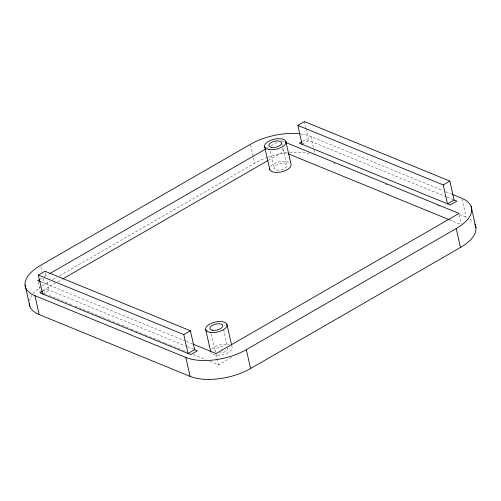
<?xml version="1.0" encoding="UTF-8"?>
<svg xmlns="http://www.w3.org/2000/svg" width="501" height="501" viewBox="0 0 501 501"><rect width="100%" height="100%" fill="white"/><g stroke="black" fill="none" stroke-linecap="round" stroke-linejoin="round"><path stroke-width="0.38" stroke-dasharray="2.5 1.88" d="M39.761 279.358L41.79 278.187M44.495 276.627L48.559 274.285M267.121 148.208L268.473 147.426M271.179 145.866L277.272 142.353M41.827 286.102A43.794 20.422 -12.7 0 1 44.796 284.274L50.213 281.149M52.918 279.589L56.982 277.247M59.688 275.682L254.671 163.213A43.794 20.422 -12.7 0 1 267.409 157.446M42.316 290.693L57.202 282.107M57.878 281.719L61.936 279.376M268.323 160.326L283.209 151.74L287.543 153.513M43.186 290.912L46.493 289.008L186.704 346.416M302.635 141.251L305.942 139.347L446.159 196.755M42.629 293.943L49.236 290.129L47.019 280.303M302.078 144.282L308.685 140.468L305.961 128.375M209.975 361.34L218.643 364.891L232.176 357.081M300.669 133.93A43.794 20.422 -12.7 0 1 310.902 136.485L443.041 190.587M445.934 191.77L451.708 194.137M446.879 197.05L454.119 200.012M281.374 140.693L284.988 142.178M333.209 162.775L335.376 163.658M385.2 184.061L387.367 184.944M437.191 205.347L439.358 206.23M459.58 214.509L466.074 217.171A43.794 20.422 -12.7 0 1 467.464 217.785M449.291 219.739L460.125 224.172M41.339 282.007L185.758 341.137M186.478 341.432L192.259 343.799M187.43 346.711L194.664 349.673M43.894 293.342L46.061 294.231M48.948 295.415L72.056 304.871M74.943 306.055L98.052 315.517M98.772 315.812L107.439 319.362M108.16 319.657L111.773 321.135M112.493 321.429L116.827 323.201M117.547 323.502L121.161 324.98M121.881 325.274L130.548 328.819M131.268 329.119L134.882 330.597M135.602 330.892L144.269 334.436M144.989 334.737L148.597 336.215M149.323 336.509L157.984 340.054M158.711 340.354L163.764 342.421M164.485 342.715L168.818 344.488M169.538 344.788L173.152 346.266M173.872 346.56L182.539 350.105M183.26 350.406L185.426 351.289M193.367 354.545L205.642 359.568M461.991 199.029L466.074 217.171M459.354 214.935L461.396 224.01M310.902 136.485L313.795 149.336M313.964 150.087L314.991 154.627M304.426 121.574L305.792 127.617M281.819 143.336L282.326 145.603M283.009 148.628L286.754 165.255M282.526 148.716L283.209 151.74M270.133 151.139L274.053 168.524M250.581 145.071L253.306 157.164M253.475 157.921L254.671 163.213M231.694 345.508L232.032 347.018A10.947 5.104 -12.7 0 1 223.258 354.558A10.947 5.104 -12.7 0 1 210.865 352.466M223.54 329.213L227.285 345.84M216.257 354.307L218.643 364.891M211.178 333.992L215.098 351.376M45.315 272.744L46.167 276.527M40.875 266.889L41.896 271.423M43.43 278.224L44.796 284.274M38.07 282.038L40.287 291.864M268.073 157.214A43.794 20.422 -12.7 0 1 288.864 152.705M289.559 152.642A43.794 20.422 -12.7 0 1 310.601 153.895M469.963 219.162A43.794 20.422 -12.7 0 1 473.62 222.35M29.459 301.045A43.794 20.422 -12.7 0 1 31.945 295.314M33.241 293.573A43.794 20.422 -12.7 0 1 40.713 286.86M270.697 166.357A10.947 5.104 -12.7 0 1 288.67 162.124M211.735 349.21A10.947 5.104 -12.7 0 1 229.082 344.751M227.798 348.107A6.569 3.062 -12.7 0 1 219.213 353.061M215.593 352.065A6.569 3.062 -12.7 0 1 217.334 348.057A6.569 3.062 -12.7 0 1 225.168 346.542M276.684 170.083A6.569 3.062 -12.7 0 0 286.822 166.056A6.569 3.062 -12.7 0 0 277.711 164.522A6.569 3.062 -12.7 0 0 276.684 170.083"/><path stroke-width="0.75" d="M42.629 293.943L38.37 275.049L44.977 271.235L190.405 330.779L194.664 349.673L197.407 350.794L190.8 354.608L39.88 292.816L42.529 291.294M302.078 144.282L297.819 125.388L304.426 121.574L449.86 181.118L454.119 200.012L456.862 201.133L450.249 204.947L299.335 143.161L301.978 141.633M39.761 279.358L37.732 280.529L40.619 281.712M49.912 273.502L265.768 148.985M62.612 278.982L267.647 160.715M38.37 275.049L183.798 334.593L190.405 330.779M297.819 125.388L443.247 184.932L449.86 181.118M194.664 349.673L188.057 353.487L183.798 334.593M454.119 200.012L447.506 203.826L443.247 184.932M299.98 133.842A43.794 20.422 -12.7 0 0 250.412 144.313L40.537 265.38A43.794 20.422 -12.7 0 0 34.926 295.678L185.84 357.47A43.794 20.422 -12.7 0 0 246.329 349.635L456.204 228.575A43.794 20.422 -12.7 0 0 461.816 198.277L452.428 194.432M29.308 303.794A43.794 20.422 -12.7 0 0 39.184 314.572L190.098 376.364A43.794 20.422 -12.7 0 0 250.588 368.536L460.463 247.469A43.794 20.422 -12.7 0 0 474.804 224.104M285.708 142.472L459.01 213.426L216.088 353.556L192.979 344.093M288.263 153.807L449.291 219.739M471.109 206.45L475.95 227.949M456.204 228.575L460.463 247.469M285.877 141.489L290.987 164.165A10.947 5.104 -12.7 0 1 280.817 172.018A10.947 5.104 -12.7 0 1 269.713 168.273M264.71 146.937L269.82 169.614M246.329 349.635L250.588 368.536M226.922 324.341L231.525 344.751M205.754 329.79L210.689 351.708M185.84 357.47L190.098 376.364M34.926 295.678L39.184 314.572M25.05 284.9L29.891 306.399M269.087 149.542A10.947 5.104 -12.7 0 0 285.99 142.829A10.947 5.104 -12.7 0 0 270.809 140.267A10.947 5.104 -12.7 0 0 269.087 149.542M210.132 332.395A10.947 5.104 -12.7 0 0 227.028 325.681A10.947 5.104 -12.7 0 0 211.848 323.12A10.947 5.104 -12.7 0 0 210.132 332.395M212.612 330.265A6.569 3.062 -12.7 0 0 222.751 326.239A6.569 3.062 -12.7 0 0 213.645 324.698A6.569 3.062 -12.7 0 0 212.612 330.265M271.573 147.413A6.569 3.062 -12.7 0 0 281.712 143.38A6.569 3.062 -12.7 0 0 272.6 141.846A6.569 3.062 -12.7 0 0 271.573 147.413"/></g></svg>
